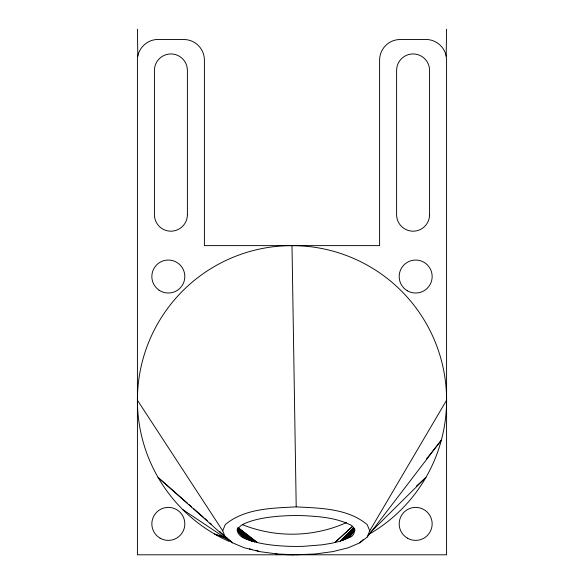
<?xml version="1.0" encoding="UTF-8"?>
<svg xmlns="http://www.w3.org/2000/svg" width="584" height="584" viewBox="0 0 584 584"><rect width="100%" height="100%" fill="white"/><g stroke="black" fill="none" stroke-linecap="round" stroke-linejoin="round"><path stroke-width="0.88" d="M446.191 56.093C444.49 46.684 435.54 39.34 425.977 39.508L400.215 39.508A20.615 20.615 0 0 0 379.6 60.115L379.6 245.623L204.4 245.623L204.4 60.115A20.615 20.615 0 0 0 183.785 39.508L158.023 39.508C147.007 39.237 137.138 49.1 137.415 60.115L137.415 554.8L446.585 554.8L446.585 60.115L446.191 56.093L446.585 29.2M225.052 536.229L232.563 542.821L225.22 537.039L222.716 530.841L225.22 524.636C244.638 508.328 272.115 508.175 296.212 506.875C320.309 508.175 347.787 508.328 367.212 524.636L369.716 530.841L367.212 537.039L359.868 542.821L348.188 547.785L332.968 551.588L315.236 553.982L296.212 554.8L277.188 553.982L259.464 551.588L244.243 547.785L232.563 542.821L182.69 509.525M369.716 530.841L446.585 400.215M367.212 537.039L441.321 440.219L426.612 458.747M361 541.397L359.868 542.821L363.102 539.616M355.05 530.053L348.765 537.813L340.253 541.164L331.851 543.237L322.076 544.836L303.775 546.295A222.037 222.037 0 0 1 288.452 546.295C276.174 545.799 263.815 544.587 251.974 541.164C246.682 539.149 238.71 537.448 237.403 530.98C238.71 524.512 246.682 522.819 251.974 520.797C263.815 517.38 276.174 516.168 288.452 515.672A222.037 222.037 0 0 1 303.775 515.672C318.981 516.511 334.785 517.577 348.765 524.155C356.291 526.221 356.291 535.74 348.765 537.813L353.992 531.586M354.59 529.768L346.954 538.704L354.758 529.849M354.671 528.746L344.925 539.565L354.736 528.936M353.933 528.527L342.684 540.382L354.087 528.571M353.692 527.688L340.253 541.164L353.809 527.688M370.869 531.936L425.875 477.508L416.421 486.063M352.123 526.71L334.822 542.594L352.225 526.666M224.249 537.127L214.708 534.09L227.373 539.039M275.458 553.428L277.188 553.982M256.084 550.267L259.464 551.588M238.622 528.155L257.405 542.594L238.06 527.6M241.163 531.097L243.28 532.798M244.696 533.937L246.82 535.645M248.237 536.784L254.602 541.901L237.9 527.834M237.651 528.754L251.974 541.164L237.776 528.44M187.486 503.269L158.125 477.508L225.22 537.039M188.851 504.474L191.588 506.868M193.632 508.664L203.196 517.052M204.561 518.249L207.291 520.651M210.028 523.045L211.393 524.242M219.584 531.433L223.687 535.032M239.462 531.133L249.536 540.382L237.717 529.119M237.586 530.111L247.302 539.565L237.111 529.228M237.082 530.257L245.273 538.704L237.25 530.046M237.491 530.966L243.462 537.813M137.415 400.215L222.716 530.841M292 245.623L296.212 506.875M137.415 29.2L137.809 56.093M346.494 522.607A133.977 133.977 0 0 1 242.353 524.651M229.103 541.426A154.585 154.585 0 0 1 166.944 309.337A154.585 154.585 0 0 1 406.887 296.774A154.585 154.585 0 0 1 369.292 534.09M293.781 554.793A154.585 154.585 0 0 1 285.751 554.676M251.989 549.529A154.585 154.585 0 0 1 249.412 548.821M429.583 214.708L429.583 70.423A16.491 16.491 0 0 0 413.092 53.932A16.491 16.491 0 0 0 396.602 70.423L396.602 214.708A16.491 16.491 0 0 0 413.092 231.198A16.491 16.491 0 0 0 429.583 214.708M187.398 214.708L187.398 70.423A16.491 16.491 0 0 0 170.908 53.932A16.491 16.491 0 0 0 154.417 70.423L154.417 214.708A16.491 16.491 0 0 0 170.908 231.198A16.491 16.491 0 0 0 187.398 214.708M407.428 290.825A16.491 16.491 0 0 0 432.16 276.539A16.491 16.491 0 0 0 407.428 262.26A16.491 16.491 0 0 0 407.428 290.825M160.082 538.163A16.491 16.491 0 0 0 184.821 523.885A16.491 16.491 0 0 0 160.082 509.606A16.491 16.491 0 0 0 160.082 538.163M407.428 538.163A16.491 16.491 0 0 0 432.16 523.885A16.491 16.491 0 0 0 407.428 509.606A16.491 16.491 0 0 0 407.428 538.163M159.169 290.248A16.491 16.491 0 0 0 184.785 277.619A16.491 16.491 0 0 0 161.038 261.749A16.491 16.491 0 0 0 159.169 290.248"/></g></svg>
